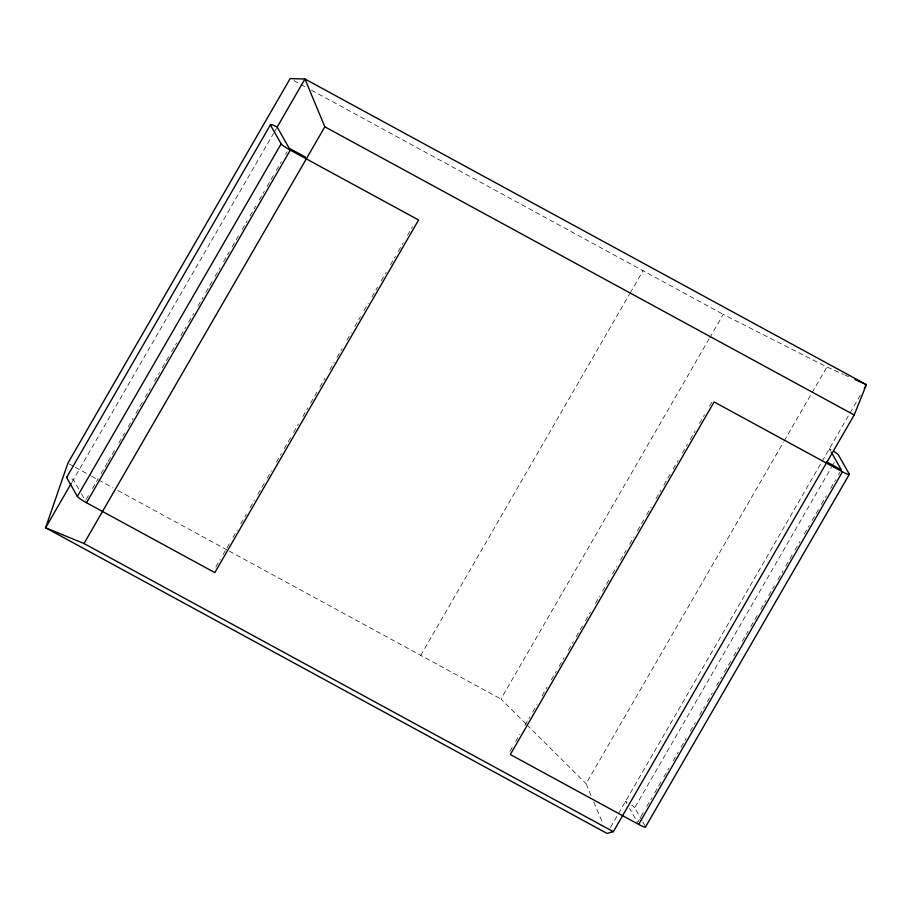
<?xml version="1.0" encoding="UTF-8"?>
<svg xmlns="http://www.w3.org/2000/svg" width="912" height="912" viewBox="0 0 912 912"><rect width="100%" height="100%" fill="white"/><g stroke="black" fill="none" stroke-linecap="round" stroke-linejoin="round"><path stroke-width="0.68" stroke-dasharray="4.56 3.42" d="M71.968 482.152L273.611 133.255M274.33 132.023L276.461 128.318M86.104 499.571L88.954 494.646M92.511 488.479L98.211 478.618M101.061 473.681L107.479 462.589M108.186 461.358L116.029 447.792M118.879 442.867L124.579 433.006M128.147 426.839L133.129 418.209M135.979 413.273L142.397 402.181M145.247 397.244L150.229 388.615M154.504 381.216L159.497 372.586M162.347 367.661L168.754 356.569M171.604 351.633L176.597 343.003M180.872 335.605L185.854 326.975M188.704 322.05L193.697 313.409M197.972 306.022L202.966 297.392M205.816 292.456L212.222 281.363M215.072 276.427L220.066 267.797M223.622 261.63L229.322 251.769M232.172 246.844L238.591 235.741M242.147 229.585L247.141 220.955M249.991 216.019L255.691 206.158M259.247 199.99L264.241 191.36M267.091 186.436L273.497 175.332M276.347 170.407L281.341 161.777M285.616 154.379L287.041 151.916M215.859 566.968L220.134 559.569M222.984 554.644L229.391 543.541M232.959 537.385L237.234 529.986M240.791 523.819L246.491 513.958M250.059 507.79L254.334 500.392M257.891 494.236L264.309 483.132M267.159 478.207L271.434 470.809M276.427 462.179L281.409 453.549M284.259 448.613L290.677 437.521M293.527 432.584L298.509 423.955M302.784 416.567L307.777 407.938M310.627 403.001L317.034 391.909M319.884 386.973L324.877 378.343M329.859 369.713L334.134 362.315M336.984 357.39L341.977 348.76M346.959 340.13L351.234 332.732M354.802 326.564L360.502 316.703M364.07 310.536L368.345 303.137M371.902 296.981L377.602 287.109M381.17 280.953L386.152 272.323M390.427 264.925L395.42 256.295M398.27 251.359L403.252 242.729M407.527 235.33L412.52 226.7M420.74 655.363L629.519 294.131M630.238 292.9L643.063 270.716M525.985 723.923L500.95 699.025L709.012 339.036M709.73 337.805L723.262 314.378L826.91 366.977L843.475 374.387M509.945 751.385L512.795 746.449M515.645 741.524L519.92 734.126M524.913 725.496L529.895 716.866M532.745 711.93L537.02 704.531M542.013 695.902L546.995 687.272M551.27 679.873L556.263 671.243M559.113 666.319L564.095 657.689M568.37 650.29L573.363 641.66M576.213 636.724L582.62 625.632M585.47 620.696L590.463 612.066M595.456 603.436L599.731 596.049M602.581 591.113L608.988 580.021M612.556 573.853L616.831 566.455M620.388 560.287L626.088 550.426M629.656 544.259L633.931 536.872M637.488 530.704L643.906 519.612M646.756 514.676L651.031 507.277M656.013 498.647L661.006 490.018M663.856 485.093L670.263 473.989M673.113 469.064L678.106 460.435M682.381 453.036L687.374 444.406M690.224 439.47L695.206 430.84M699.481 423.442L704.474 414.812M709.456 406.182L712.306 401.257M591.033 795.458L586.074 783.682L783.454 442.183M784.16 440.952L826.91 366.977M610.595 827.241L617.72 814.918M618.439 813.675L849.3 414.242M850.007 412.999L860.7 394.508M642.185 820.868L634.706 807.713L831.368 467.446M832.086 466.203L834.218 462.509M643.256 812.615L637.556 822.476L629.565 808.397M646.825 806.447L651.806 797.818M654.656 792.893L661.075 781.789M663.925 776.864L668.906 768.235M673.193 760.836L678.175 752.206M681.025 747.27L686.018 738.64M690.293 731.242L695.275 722.612M699.55 715.213L704.543 706.583M707.393 701.659L712.375 693.029M716.65 685.63L721.643 677M724.493 672.064L730.9 660.972M733.75 656.047L738.743 647.417M742.3 641.25L748 631.389M750.85 626.453L757.268 615.361M760.836 609.193L765.818 600.563M768.668 595.627L774.368 585.766M777.936 579.61L782.918 570.98M785.768 566.044L792.186 554.952M795.036 550.016L800.018 541.386M804.293 533.987L809.286 525.358M812.136 520.433L818.543 509.329M821.393 504.404L826.386 495.775M830.661 488.376L835.643 479.746M838.493 474.81L839.918 472.348M844.751 374.957L848.57 376.667M293.915 80.632L306.421 87.449M311.437 90.174L723.262 314.378M69.095 463.923L74.1 466.648M75.354 467.332L90.368 475.505M91.622 476.189L112.894 487.772M117.899 490.496L228.023 550.449M229.277 551.122L500.95 699.025M526.988 724.915L586.074 783.682M830.684 451.109L829.35 448.761A9.667 1.186 30 0 1 831.493 449.981M642.857 822.054L645.582 826.842M626.897 803.7L625.564 801.352A9.667 1.186 30 0 1 627.695 802.571M78.728 489.071L73.393 479.678A10.579 1.3 30 0 0 69.517 477.831M81.385 493.768L85.386 500.802M593.792 802.001L602.615 822.932M631.594 805.057A9.667 1.186 30 0 1 634.706 807.713"/><path stroke-width="1.37" d="M854.191 414.983L866.4 384.647L304.961 79.002L290.153 78.592L67.841 463.239L45.6 527.763L607.039 833.408L613.343 831.687L854.191 414.983L324.832 126.814L304.961 79.002L277.18 127.087L289.172 148.211L305.372 157.035M270.385 124.887L281.158 143.845A9.325 1.14 30 0 0 290.267 150.138L418.597 219.997L214.81 572.588L86.48 502.729A9.325 1.14 30 0 1 77.372 496.436L66.599 477.478L270.385 124.887A10.579 1.3 30 0 1 277.18 127.087M71.25 483.383L45.6 527.763L83.995 543.518L613.343 831.687M77.372 496.436L281.158 143.845M86.48 502.729L290.267 150.138M83.995 543.518L324.832 126.814M864.257 388.352L866.4 384.647L854.932 379.517M638.651 824.402L842.437 471.8A9.325 1.14 30 0 0 849.368 474.251L645.582 826.842A9.325 1.14 30 0 1 638.651 824.402L510.321 754.532L714.107 401.941L842.437 471.8M826.397 461.746L841.343 469.885L831.345 452.272M849.368 474.251L838.493 455.111A9.667 1.186 30 0 0 833.545 451.246M66.599 477.478A10.579 1.3 30 0 1 67.066 477.033"/></g></svg>
